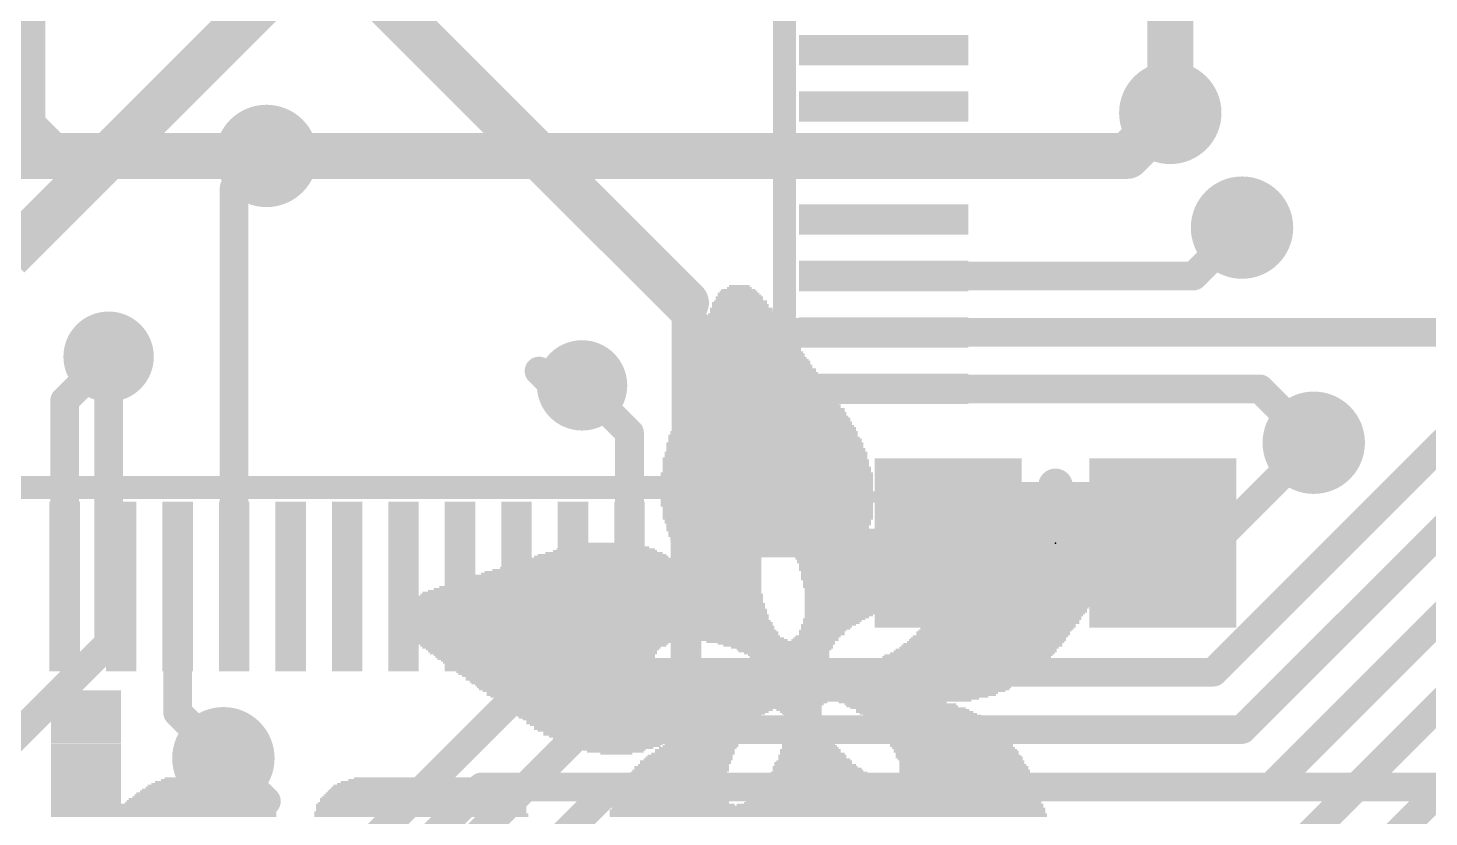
# Model space of a CAD drawing. Extents: x -0.1 to 49.3, y -0.1 to 40.8.
# Drawn here: x 25.82 to 38.22, y 7.23 to 14.21 of the extents above; entities that cross this region are included whole.
import ezdxf

# ---------------------------------------------------------------- set-up
doc = ezdxf.new("R2010")
doc.units = 0
for name, color, linetype in [('1', 12, 'CONTINUOUS'), ('16', 132, 'CONTINUOUS'), ('18', 110, 'CONTINUOUS'), ('21', 40, 'CONTINUOUS'), ('22', 6, 'CONTINUOUS'), ('23', 53, 'CONTINUOUS')]:
    doc.layers.add(name, color=color, linetype=linetype)

# ---------------------------------------------------------------- blocks, each defined once
blk = doc.blocks.new('RECT')
blk.add_solid([(-0.5, -0.5), (0.5, -0.5), (-0.5, 0.5), (0.5, 0.5)])
blk = doc.blocks.new('ROUNDV')
at = {"const_width": 0.5}
blk.add_lwpolyline([(0, -0.25, 1), (0, 0.25, 1), (0, -0.25)], format="xyb", dxfattribs=at)

msp = doc.modelspace()

# ---------------------------------------------------------------- linework, layer by layer
at = {"layer": '1'}
for points, const_width in [([(37.772, 15.24), (38.981, 14.031)], 0.6096), ([(35.933, 15.052), (35.933, 13.462)], 0.4064), ([(25.646, 12.192), (28.44, 14.986)], 0.4064), ([(31.646, 11.78), (28.44, 14.986)], 0.4064), ([(27.646, 12.795), (27.932, 13.081)], 0.254), ([(27.646, 9.268), (27.646, 12.795)], 0.254), ([(36.14, 12.018), (36.568, 12.446)], 0.254), ([(33.396, 12.018), (36.14, 12.018)], 0.254), ([(31.646, 11.684), (31.646, 11.78)], 0.254), ([(31.646, 9.268), (31.646, 11.684)], 0.254), ([(31.812, 11.518), (31.646, 11.684)], 0.254), ([(33.396, 11.518), (31.812, 11.518)], 0.254), ([(33.396, 11.518), (38.827, 11.518)], 0.254), ([(26.146, 10.914), (26.535, 11.303)], 0.254), ([(31.146, 10.629), (30.726, 11.049)], 0.254), ([(26.146, 9.268), (26.146, 10.914)], 0.254), ([(33.396, 11.018), (36.726, 11.018)], 0.254), ([(36.726, 11.018), (37.203, 10.541)], 0.254), ([(31.146, 9.268), (31.146, 10.629)], 0.254), ([(36.314, 9.652), (37.203, 10.541)], 0.254), ([(32.024, 9.652), (31.646, 9.274)], 0.254), ([(32.024, 9.652), (33.967, 9.652)], 0.254), ([(35.867, 9.652), (36.314, 9.652)], 0.254), ([(27.146, 9.268), (27.146, 8.152)], 0.254), ([(31.146, 9.268), (30.646, 9.268)], 0.254), ([(31.646, 9.274), (31.646, 9.268)], 0.254), ([(27.146, 8.152), (27.551, 7.747)], 0.254), ([(28.694, 6.35), (29.837, 7.493)], 0.254), ([(42.029, 7.493), (29.837, 7.493)], 0.254)]:
    msp.add_lwpolyline(points, dxfattribs=dict(at, const_width=const_width))
for points, const_width in [([(35.8314, 13.462, 1), (36.0346, 13.462)], 0.2032), ([(27.9769, 13.0361, 1), (27.8871, 13.1259)], 0.127), ([(27.7095, 12.795, 1), (27.5825, 12.795)], 0.127), ([(27.6011, 12.8399, 1), (27.6909, 12.7501)], 0.127), ([(36.6129, 12.4011, 1), (36.5231, 12.4909)], 0.127), ([(33.396, 12.0815, 1), (33.396, 11.9545)], 0.127), ([(36.0951, 12.0629, 1), (36.1849, 11.9731)], 0.127), ([(36.14, 11.9545, 1), (36.14, 12.0815)], 0.127), ([(31.5742, 11.7082, 1), (31.7178, 11.8518)], 0.2032), ([(31.7095, 11.78, 1), (31.5825, 11.78)], 0.127), ([(31.7095, 11.684, 1), (31.5825, 11.684)], 0.127), ([(31.6909, 11.7289, 1), (31.6011, 11.6391)], 0.127), ([(31.5825, 11.684, 1), (31.7095, 11.684)], 0.127), ([(31.812, 11.5815, 1), (31.812, 11.4545)], 0.127), ([(31.7671, 11.4731, 1), (31.8569, 11.5629)], 0.127), ([(33.396, 11.5815, 1), (33.396, 11.4545)], 0.127), ([(33.396, 11.4545, 1), (33.396, 11.5815)], 0.127), ([(26.5799, 11.2581, 1), (26.4901, 11.3479)], 0.127), ([(30.7709, 11.0939, 1), (30.6811, 11.0041)], 0.127), ([(26.2095, 10.914, 1), (26.0825, 10.914)], 0.127), ([(33.396, 11.0815, 1), (33.396, 10.9545)], 0.127), ([(36.7709, 11.0629, 1), (36.6811, 10.9731)], 0.127), ([(36.726, 10.9545, 1), (36.726, 11.0815)], 0.127), ([(26.1011, 10.9589, 1), (26.1909, 10.8691)], 0.127), ([(31.2095, 10.629, 1), (31.0825, 10.629)], 0.127), ([(31.1011, 10.5841, 1), (31.1909, 10.6739)], 0.127), ([(37.2479, 10.4961, 1), (37.1581, 10.5859)], 0.127), ([(37.1581, 10.4961, 1), (37.2479, 10.5859)], 0.127), ([(32.024, 9.7155, 1), (32.024, 9.5885)], 0.127), ([(32.0689, 9.6071, 1), (31.9791, 9.6969)], 0.127), ([(33.967, 9.5885, 1), (33.967, 9.7155)], 0.127), ([(35.867, 9.7155, 1), (35.867, 9.5885)], 0.127), ([(36.2691, 9.6969, 1), (36.3589, 9.6071)], 0.127), ([(36.314, 9.5885, 1), (36.314, 9.7155)], 0.127), ([(26.0825, 9.268, 1), (26.2095, 9.268)], 0.127), ([(27.2095, 9.268, 1), (27.0825, 9.268)], 0.127), ([(27.5825, 9.268, 1), (27.7095, 9.268)], 0.127), ([(30.646, 9.3315, 1), (30.646, 9.2045)], 0.127), ([(31.0825, 9.268, 1), (31.2095, 9.268)], 0.127), ([(31.146, 9.2045, 1), (31.146, 9.3315)], 0.127), ([(31.7095, 9.274, 1), (31.5825, 9.274)], 0.127), ([(31.6011, 9.3189, 1), (31.6909, 9.2291)], 0.127), ([(31.5825, 9.268, 1), (31.7095, 9.268)], 0.127), ([(31.5825, 9.268, 1), (31.7095, 9.268)], 0.127), ([(27.1909, 8.1969, 1), (27.1011, 8.1071)], 0.127), ([(27.0825, 8.152, 1), (27.2095, 8.152)], 0.127), ([(27.5061, 7.7021, 1), (27.5959, 7.7919)], 0.127), ([(29.837, 7.5565, 1), (29.837, 7.4295)], 0.127), ([(29.8819, 7.4481, 1), (29.7921, 7.5379)], 0.127)]:
    msp.add_lwpolyline(points, format="xyb", dxfattribs=dict(at, const_width=const_width))
at = {"layer": '16'}
for points, const_width in [([(25.773, 18.796), (25.773, 13.335)], 0.4064), ([(35.552, 13.081), (35.933, 13.462)], 0.4064), ([(25.773, 13.335), (26.027, 13.081)], 0.4064), ([(24.122, 13.081), (26.027, 13.081)], 0.4064), ([(26.027, 13.081), (27.932, 13.081)], 0.4064), ([(27.932, 13.081), (35.552, 13.081)], 0.4064), ([(37.076, 6.985), (42.791, 12.7)], 0.254), ([(36.822, 7.493), (41.902, 12.573)], 0.254), ([(36.568, 12.192), (36.568, 12.446)], 0.254), ([(36.314, 8.509), (39.87, 12.065)], 0.254), ([(36.568, 8.001), (40.378, 11.811)], 0.254), ([(26.535, 11.303), (26.535, 8.763)], 0.254), ([(30.472, 11.049), (30.345, 11.176)], 0.254), ([(30.726, 11.049), (30.472, 11.049)], 0.254), ([(40.386, 9.525), (37.338, 6.477)], 0.254), ([(26.535, 8.763), (25.646, 7.874)], 0.254), ([(30.353, 8.509), (27.432, 5.588)], 0.254), ([(30.353, 8.509), (36.314, 8.509)], 0.254), ([(30.734, 8.001), (27.813, 5.08)], 0.254), ([(30.734, 8.001), (36.568, 8.001)], 0.254), ([(27.551, 7.747), (27.932, 7.366)], 0.254), ([(30.988, 7.493), (28.067, 4.572)], 0.254), ([(36.822, 7.493), (30.988, 7.493)], 0.254)]:
    msp.add_lwpolyline(points, dxfattribs=dict(at, const_width=const_width))
for points, const_width in [([(36.0048, 13.3902, 1), (35.8612, 13.5338)], 0.2032), ([(25.8448, 13.4068, 1), (25.7012, 13.2632)], 0.2032), ([(25.6714, 13.335, 1), (25.8746, 13.335)], 0.2032), ([(26.027, 13.1826, 1), (26.027, 12.9794)], 0.2032), ([(26.027, 12.9794, 1), (26.027, 13.1826)], 0.2032), ([(27.932, 13.1826, 1), (27.932, 12.9794)], 0.2032), ([(27.932, 12.9794, 1), (27.932, 13.1826)], 0.2032), ([(35.552, 12.9794, 1), (35.552, 13.1826)], 0.2032), ([(25.9552, 13.0092, 1), (26.0988, 13.1528)], 0.2032), ([(35.4802, 13.1528, 1), (35.6238, 13.0092)], 0.2032), ([(36.6315, 12.446, 1), (36.5045, 12.446)], 0.127), ([(36.5045, 12.192, 1), (36.6315, 12.192)], 0.127), ([(26.5985, 11.303, 1), (26.4715, 11.303)], 0.127), ([(30.3899, 11.2209, 1), (30.3001, 11.1311)], 0.127), ([(30.472, 11.1125, 1), (30.472, 10.9855)], 0.127), ([(30.726, 10.9855, 1), (30.726, 11.1125)], 0.127), ([(30.4271, 11.0041, 1), (30.5169, 11.0939)], 0.127), ([(26.4715, 8.763, 1), (26.5985, 8.763)], 0.127), ([(26.5799, 8.7181, 1), (26.4901, 8.8079)], 0.127), ([(30.353, 8.5725, 1), (30.353, 8.4455)], 0.127), ([(30.3979, 8.4641, 1), (30.3081, 8.5539)], 0.127), ([(36.2691, 8.5539, 1), (36.3589, 8.4641)], 0.127), ([(36.314, 8.4455, 1), (36.314, 8.5725)], 0.127), ([(30.734, 8.0645, 1), (30.734, 7.9375)], 0.127), ([(30.7789, 7.9561, 1), (30.6891, 8.0459)], 0.127), ([(36.5231, 8.0459, 1), (36.6129, 7.9561)], 0.127), ([(36.568, 7.9375, 1), (36.568, 8.0645)], 0.127), ([(27.5959, 7.7919, 1), (27.5061, 7.7021)], 0.127), ([(30.988, 7.5565, 1), (30.988, 7.4295)], 0.127), ([(31.0329, 7.4481, 1), (30.9431, 7.5379)], 0.127), ([(36.7771, 7.5379, 1), (36.8669, 7.4481)], 0.127), ([(36.822, 7.4295, 1), (36.822, 7.5565)], 0.127), ([(27.8871, 7.3211, 1), (27.9769, 7.4109)], 0.127)]:
    msp.add_lwpolyline(points, format="xyb", dxfattribs=dict(at, const_width=const_width))
at = {"layer": '21'}
for points, const_width in [([(32.519, 23.891), (32.519, 10.145)], 0.2032), ([(34.917, 10.16), (34.917, 9.144)], 0.3048), ([(32.519, 10.145), (19.523, 10.145)], 0.2032)]:
    msp.add_lwpolyline(points, dxfattribs=dict(at, const_width=const_width))
for points, const_width in [([(34.9932, 10.16, 1), (34.8408, 10.16)], 0.1524), ([(32.4682, 10.145, 1), (32.5698, 10.145)], 0.1016), ([(32.519, 10.0942, 1), (32.519, 10.1958)], 0.1016), ([(34.8408, 9.144, 1), (34.9932, 9.144)], 0.1524)]:
    msp.add_lwpolyline(points, format="xyb", dxfattribs=dict(at, const_width=const_width))
at = {"layer": '23'}
msp.add_point((34.917, 9.652), dxfattribs=at)

# ---------------------------------------------------------------- block references
at = {"layer": '1'}
for p, xscale, yscale in [((33.396, 14.018), 1.5, 0.27), ((33.396, 13.518), 1.5, 0.27), ((33.396, 13.018), 1.5, 0.27), ((33.396, 12.518), 1.5, 0.27), ((33.396, 12.018), 1.5, 0.27), ((33.396, 11.518), 1.5, 0.27), ((33.396, 11.018), 1.5, 0.27), ((33.967, 9.652), 1.3, 1.5), ((35.867, 9.652), 1.3, 1.5), ((26.146, 9.268), 0.27, 1.5), ((26.646, 9.268), 0.27, 1.5), ((27.146, 9.268), 0.27, 1.5), ((27.646, 9.268), 0.27, 1.5), ((28.146, 9.268), 0.27, 1.5), ((28.646, 9.268), 0.27, 1.5), ((29.146, 9.268), 0.27, 1.5), ((29.646, 9.268), 0.27, 1.5), ((30.146, 9.268), 0.27, 1.5), ((30.646, 9.268), 0.27, 1.5), ((31.146, 9.268), 0.27, 1.5), ((31.646, 9.268), 0.27, 1.5)]:
    msp.add_blockref('RECT', p, dxfattribs=dict(at, xscale=xscale, yscale=yscale))
at = {"layer": '18'}
for p, xscale, yscale in [((35.933, 13.462), 0.9064, 0.9064), ((35.933, 13.462), 0.9064, 0.9064), ((27.932, 13.081), 0.9064, 0.9064), ((27.932, 13.081), 0.9064, 0.9064), ((36.568, 12.446), 0.9064, 0.9064), ((36.568, 12.446), 0.9064, 0.9064), ((26.535, 11.303), 0.8001, 0.8001), ((26.535, 11.303), 0.8001, 0.8001), ((30.726, 11.049), 0.8001, 0.8001), ((30.726, 11.049), 0.8001, 0.8001), ((37.203, 10.541), 0.9064, 0.9064), ((37.203, 10.541), 0.9064, 0.9064), ((27.551, 7.747), 0.9064, 0.9064), ((27.551, 7.747), 0.9064, 0.9064)]:
    msp.add_blockref('ROUNDV', p, dxfattribs=dict(at, xscale=xscale, yscale=yscale))
at = {"layer": '22', "rotation": 180}
for p, xscale, yscale in [((32.1188, 11.9121), 0.218, 0.0168), ((32.1188, 11.9289), 0.1844, 0.0167), ((32.1188, 11.778), 0.4862, 0.0168), ((32.1272, 11.7948), 0.4694, 0.0167), ((32.1189, 11.8283), 0.4191, 0.0168), ((32.1189, 11.8115), 0.4191, 0.0168), ((32.1104, 11.8618), 0.3688, 0.0168), ((32.1188, 11.8451), 0.3856, 0.0167), ((32.1105, 11.8786), 0.3353, 0.0167), ((32.1104, 11.8953), 0.3018, 0.0168), ((32.1356, 11.6774), 0.5867, 0.0168), ((32.144, 11.6607), 0.6035, 0.0167), ((32.1356, 11.7277), 0.5532, 0.0168), ((32.1356, 11.7109), 0.5532, 0.0168), ((32.144, 11.6942), 0.5699, 0.0167), ((32.1272, 11.7612), 0.5029, 0.0168), ((32.1272, 11.7445), 0.5029, 0.0167), ((32.1691, 11.5265), 0.7544, 0.0168), ((32.1775, 11.5433), 0.7376, 0.0168), ((32.1608, 11.5768), 0.7041, 0.0168), ((32.1608, 11.5601), 0.7041, 0.0167), ((32.1523, 11.6271), 0.6538, 0.0168), ((32.1523, 11.6104), 0.6538, 0.0167), ((32.1607, 11.5936), 0.6706, 0.0168), ((32.144, 11.6439), 0.6371, 0.0168), ((32.1859, 11.426), 0.8549, 0.0167), ((32.1943, 11.4092), 0.8717, 0.0168), ((32.1859, 11.4762), 0.8215, 0.0168), ((32.1859, 11.4595), 0.8215, 0.0167), ((32.1942, 11.4427), 0.8382, 0.0168), ((32.1775, 11.5098), 0.7712, 0.0167), ((32.1775, 11.493), 0.7712, 0.0168), ((32.2194, 11.2918), 0.989, 0.0168), ((32.2111, 11.3254), 0.9723, 0.0167), ((32.2111, 11.3086), 0.9723, 0.0168), ((32.2026, 11.3589), 0.922, 0.0168), ((32.211, 11.3421), 0.9388, 0.0168), ((32.2026, 11.3924), 0.8885, 0.0168), ((32.211, 11.3757), 0.9052, 0.0167), ((32.2446, 11.1577), 1.1399, 0.0168), ((32.2445, 11.1913), 1.1064, 0.0167), ((32.2445, 11.1745), 1.1064, 0.0168), ((32.2194, 11.2751), 1.0226, 0.0167), ((32.2278, 11.2583), 1.0394, 0.0168), ((32.2278, 11.2416), 1.0394, 0.0167), ((32.2362, 11.2248), 1.0561, 0.0168), ((32.2362, 11.208), 1.0561, 0.0168), ((32.2696, 11.0404), 1.2573, 0.0167), ((32.2529, 11.1074), 1.1902, 0.0168), ((32.2613, 11.0907), 1.207, 0.0167), ((32.2613, 11.0739), 1.207, 0.0168), ((32.2697, 11.0571), 1.2238, 0.0168), ((32.2529, 11.1242), 1.1567, 0.0168), ((32.2446, 11.141), 1.1399, 0.0167), ((32.2865, 10.9398), 1.3579, 0.0168), ((32.2865, 10.923), 1.3579, 0.0168), ((32.3032, 10.9063), 1.3914, 0.0167), ((32.2697, 11.0069), 1.2908, 0.0167), ((32.2781, 10.9901), 1.3076, 0.0168), ((32.2865, 10.9733), 1.3243, 0.0168), ((32.2865, 10.9566), 1.3243, 0.0167), ((32.2696, 11.0236), 1.2573, 0.0168), ((32.3116, 10.7889), 1.5088, 0.0168), ((32.2949, 10.8559), 1.4417, 0.0167), ((32.3116, 10.8392), 1.4752, 0.0168), ((32.3116, 10.8224), 1.4752, 0.0167), ((32.32, 10.8057), 1.492, 0.0168), ((32.2948, 10.8895), 1.4082, 0.0168), ((32.3032, 10.8727), 1.425, 0.0168), ((32.3368, 10.6715), 1.6261, 0.0167), ((32.3284, 10.6883), 1.6093, 0.0168), ((32.3199, 10.7554), 1.5591, 0.0168), ((32.3199, 10.7386), 1.5591, 0.0168), ((32.3284, 10.7218), 1.5759, 0.0167), ((32.3284, 10.7051), 1.5759, 0.0168), ((32.3199, 10.7721), 1.5255, 0.0167), ((32.3451, 10.5374), 1.7434, 0.0167), ((32.3284, 10.6045), 1.6764, 0.0168), ((32.3368, 10.5877), 1.6931, 0.0167), ((32.3452, 10.571), 1.7099, 0.0168), ((32.3452, 10.5542), 1.7099, 0.0168), ((32.3368, 10.638), 1.6597, 0.0168), ((32.3368, 10.6212), 1.6597, 0.0167), ((32.3368, 10.6548), 1.6261, 0.0168), ((32.3535, 10.4536), 1.7938, 0.0168), ((32.3535, 10.4368), 1.7938, 0.0167), ((32.3535, 10.4201), 1.7938, 0.0168), ((32.3451, 10.5207), 1.7434, 0.0168), ((32.3451, 10.5039), 1.7434, 0.0168), ((32.3535, 10.4871), 1.7602, 0.0167), ((32.3535, 10.4704), 1.7602, 0.0168), ((32.3452, 10.4033), 1.8105, 0.0167), ((32.3535, 10.3866), 1.8272, 0.0168), ((32.3535, 10.3698), 1.8272, 0.0168), ((32.3535, 10.353), 1.8272, 0.0167), ((32.3535, 10.3363), 1.8272, 0.0168), ((32.3619, 10.3195), 1.844, 0.0168), ((32.3619, 10.3027), 1.844, 0.0167), ((32.3619, 10.286), 1.844, 0.0168), ((32.3619, 10.2692), 1.8776, 0.0168), ((32.3619, 10.2524), 1.8776, 0.0167), ((32.3619, 10.2357), 1.8776, 0.0168), ((32.3619, 10.2189), 1.8776, 0.0168), ((32.3619, 10.2021), 1.8776, 0.0167), ((32.3619, 10.1854), 1.8776, 0.0168), ((32.3619, 10.1687), 1.8776, 0.0167), ((34.843, 10.1687), 1.6093, 0.0167), ((34.9017, 10.1854), 1.3243, 0.0168), ((32.3702, 10.1016), 1.8943, 0.0168), ((32.3702, 10.0848), 1.8943, 0.0168), ((32.3702, 10.0681), 1.8943, 0.0167), ((32.3702, 10.0513), 1.8943, 0.0168), ((32.3619, 10.1519), 1.8776, 0.0168), ((32.3619, 10.1351), 1.8776, 0.0168), ((32.3619, 10.1184), 1.8776, 0.0167), ((34.7088, 10.0513), 2.1123, 0.0168), ((34.7256, 10.0681), 2.0452, 0.0167), ((34.7424, 10.0848), 1.9781, 0.0168), ((34.7591, 10.1016), 1.9446, 0.0168), ((34.7759, 10.1184), 1.8776, 0.0167), ((34.8011, 10.1351), 1.7937, 0.0168), ((34.8178, 10.1519), 1.7267, 0.0168), ((32.3702, 10.0345), 1.8943, 0.0168), ((32.3702, 10.0178), 1.8943, 0.0167), ((32.3619, 10.001), 1.8776, 0.0168), ((32.3619, 9.9843), 1.8776, 0.0167), ((32.3703, 9.9675), 1.8608, 0.0168), ((32.3703, 9.9507), 1.8608, 0.0168), ((32.3703, 9.934), 1.8608, 0.0167), ((32.3703, 9.9172), 1.8608, 0.0168), ((34.6166, 9.9172), 2.3302, 0.0168), ((34.6334, 9.934), 2.2966, 0.0167), ((34.6418, 9.9507), 2.2799, 0.0168), ((34.6585, 9.9675), 2.2463, 0.0168), ((34.6669, 9.9843), 2.2296, 0.0167), ((34.6753, 10.001), 2.2128, 0.0168), ((34.6921, 10.0178), 2.1793, 0.0167), ((34.7005, 10.0345), 2.1291, 0.0168), ((32.3703, 9.9004), 1.8608, 0.0168), ((32.3703, 9.8837), 1.8608, 0.0167), ((32.3703, 9.8669), 1.8608, 0.0168), ((32.3702, 9.8501), 1.8273, 0.0168), ((32.3702, 9.8334), 1.8273, 0.0167), ((32.3702, 9.7998), 1.7937, 0.0168), ((32.3787, 9.8166), 1.8105, 0.0168), ((34.5328, 9.7998), 2.3972, 0.0168), ((34.5496, 9.8166), 2.3972, 0.0168), ((34.5663, 9.8334), 2.3973, 0.0167), ((34.5748, 9.8501), 2.3805, 0.0168), ((34.5832, 9.8669), 2.3637, 0.0168), ((34.5999, 9.8837), 2.3637, 0.0167), ((34.6082, 9.9004), 2.3469, 0.0168), ((32.3702, 9.7831), 1.7937, 0.0167), ((32.3702, 9.7663), 1.7937, 0.0168), ((32.3703, 9.7496), 1.7602, 0.0167), ((32.3703, 9.7328), 1.7602, 0.0168), ((32.3703, 9.716), 1.7602, 0.0168), ((31.9512, 9.6993), 0.8885, 0.0167), ((31.9428, 9.6825), 0.8717, 0.0168), ((31.9428, 9.6657), 0.8382, 0.0168), ((32.8648, 9.6993), 0.7712, 0.0167), ((32.8648, 9.6825), 0.7376, 0.0168), ((32.8732, 9.6657), 0.7208, 0.0168), ((34.4574, 9.6825), 2.414, 0.0168), ((34.449, 9.6657), 2.3972, 0.0168), ((34.4657, 9.6993), 2.3973, 0.0167), ((34.4742, 9.716), 2.4141, 0.0168), ((34.5077, 9.7496), 2.414, 0.0167), ((34.4993, 9.7328), 2.3972, 0.0168), ((34.516, 9.7663), 2.3973, 0.0168), ((34.5328, 9.7831), 2.3972, 0.0167), ((30.9034, 9.5484), 1.14, 0.0168), ((30.9202, 9.5652), 1.0394, 0.0167), ((30.9286, 9.5819), 0.922, 0.0168), ((30.937, 9.5987), 0.8717, 0.0167), ((30.9453, 9.6154), 0.7544, 0.0168), ((30.9537, 9.6322), 0.57, 0.0168), ((30.9537, 9.649), 0.4694, 0.0167), ((31.9428, 9.649), 0.8382, 0.0167), ((31.9344, 9.6322), 0.8214, 0.0168), ((31.9344, 9.6154), 0.788, 0.0168), ((31.9428, 9.5987), 0.7712, 0.0167), ((31.9428, 9.5819), 0.7712, 0.0168), ((31.9512, 9.5652), 0.7544, 0.0167), ((31.9512, 9.5484), 0.7209, 0.0168), ((32.8816, 9.649), 0.6705, 0.0167), ((34.0886, 9.6322), 3.0846, 0.0168), ((34.0886, 9.6154), 3.051, 0.0168), ((34.0802, 9.5819), 3.0008, 0.0168), ((34.0886, 9.5987), 3.0175, 0.0167), ((34.0802, 9.5652), 2.9672, 0.0167), ((34.0802, 9.5484), 2.9672, 0.0168), ((34.4323, 9.649), 2.3973, 0.0167), ((30.8196, 9.431), 1.6428, 0.0168), ((30.828, 9.4478), 1.5926, 0.0168), ((30.8448, 9.4646), 1.5255, 0.0167), ((30.8615, 9.4813), 1.425, 0.0168), ((30.8699, 9.4981), 1.3746, 0.0168), ((30.8867, 9.5149), 1.2741, 0.0167), ((30.8951, 9.5316), 1.1903, 0.0168), ((31.9512, 9.5316), 0.7209, 0.0168), ((31.9596, 9.5149), 0.7041, 0.0167), ((31.968, 9.4981), 0.6873, 0.0168), ((31.968, 9.4813), 0.6873, 0.0168), ((31.9763, 9.4646), 0.6706, 0.0167), ((31.9847, 9.4478), 0.6538, 0.0168), ((31.9931, 9.431), 0.637, 0.0168), ((34.0802, 9.5316), 2.9337, 0.0168), ((34.0718, 9.5149), 2.917, 0.0167), ((34.0718, 9.4981), 2.8834, 0.0168), ((34.0718, 9.4813), 2.8834, 0.0168), ((34.0719, 9.4646), 2.8499, 0.0167), ((34.0635, 9.4478), 2.8331, 0.0168), ((34.0635, 9.431), 2.8331, 0.0168), ((30.9454, 9.2969), 2.7325, 0.0168), ((30.9621, 9.3137), 2.699, 0.0168), ((30.9956, 9.3305), 2.632, 0.0167), ((31.0292, 9.3472), 2.5649, 0.0168), ((31.0459, 9.364), 2.5314, 0.0167), ((31.0711, 9.3807), 2.4811, 0.0168), ((30.7777, 9.3975), 1.8273, 0.0168), ((31.1214, 9.4143), 2.3805, 0.0167), ((32.0099, 9.3975), 0.6035, 0.0168), ((34.0551, 9.4143), 2.8163, 0.0167), ((34.0466, 9.3807), 2.7661, 0.0168), ((34.0466, 9.364), 2.7661, 0.0167), ((34.0383, 9.3472), 2.7493, 0.0168), ((34.0383, 9.3305), 2.7493, 0.0167), ((34.0551, 9.3975), 2.7829, 0.0168), ((34.0299, 9.3137), 2.699, 0.0168), ((34.0299, 9.2969), 2.699, 0.0168), ((30.7945, 9.1796), 3.0679, 0.0167), ((30.8113, 9.1963), 3.0343, 0.0168), ((30.8112, 9.2131), 3.0008, 0.0168), ((30.8364, 9.2299), 2.9505, 0.0167), ((30.8615, 9.2466), 2.9002, 0.0168), ((30.8867, 9.2634), 2.8499, 0.0168), ((30.9118, 9.2802), 2.7996, 0.0167), ((34.0215, 9.2802), 2.6822, 0.0167), ((34.0132, 9.2634), 2.6655, 0.0168), ((34.0216, 9.2466), 2.6487, 0.0168), ((34.0132, 9.2299), 2.6319, 0.0167), ((33.9964, 9.1963), 2.5984, 0.0168), ((33.9964, 9.1796), 2.5984, 0.0167), ((34.0048, 9.2131), 2.6151, 0.0168), ((30.761, 9.0622), 3.2019, 0.0168), ((30.761, 9.0455), 3.2019, 0.0167), ((30.7526, 9.079), 3.1851, 0.0168), ((30.7609, 9.0958), 3.1684, 0.0167), ((30.761, 9.1293), 3.1349, 0.0168), ((30.7693, 9.1125), 3.1516, 0.0168), ((30.7694, 9.1461), 3.1181, 0.0167), ((30.7777, 9.1628), 3.1014, 0.0168), ((33.988, 9.1628), 2.5816, 0.0168), ((33.9796, 9.1461), 2.5649, 0.0167), ((33.9713, 9.1293), 2.5481, 0.0168), ((33.9629, 9.1125), 2.5313, 0.0168), ((33.9629, 9.0958), 2.5313, 0.0167), ((33.0995, 9.079), 0.8046, 0.0168), ((33.0576, 9.0622), 0.7208, 0.0168), ((33.0493, 9.0455), 0.7041, 0.0167), ((34.449, 9.079), 1.5256, 0.0168), ((34.4657, 9.0622), 1.4585, 0.0168), ((34.4657, 9.0455), 1.4585, 0.0167), ((30.7609, 8.9952), 3.2354, 0.0167), ((30.7609, 8.9784), 3.2354, 0.0168), ((30.7693, 8.9616), 3.2522, 0.0168), ((30.7777, 8.9449), 3.269, 0.0167), ((30.7777, 8.9281), 3.269, 0.0168), ((30.761, 9.0287), 3.2019, 0.0168), ((30.7693, 9.0119), 3.2186, 0.0168), ((32.9067, 8.9281), 0.4862, 0.0168), ((32.9402, 8.9616), 0.5197, 0.0168), ((32.957, 8.9784), 0.5532, 0.0168), ((32.9319, 8.9449), 0.5029, 0.0167), ((33.0241, 9.0287), 0.6538, 0.0168), ((32.9822, 8.9952), 0.5699, 0.0167), ((32.999, 9.0119), 0.6035, 0.0168), ((34.4154, 8.9281), 1.3579, 0.0168), ((34.4322, 8.9449), 1.3914, 0.0167), ((34.4657, 9.0287), 1.4249, 0.0168), ((34.4574, 9.0119), 1.4082, 0.0168), ((34.449, 8.9952), 1.3914, 0.0167), ((34.449, 8.9784), 1.3914, 0.0168), ((34.4406, 8.9616), 1.3746, 0.0168), ((30.7945, 8.9114), 3.2689, 0.0167), ((30.7945, 8.8946), 3.2689, 0.0168), ((30.8029, 8.8778), 3.2857, 0.0168), ((30.8196, 8.8611), 3.2858, 0.0167), ((30.828, 8.8443), 3.269, 0.0168), ((30.8364, 8.8275), 3.2857, 0.0168), ((30.8616, 8.8108), 3.3025, 0.0167), ((32.7978, 8.8108), 0.4023, 0.0167), ((32.8145, 8.8275), 0.4024, 0.0168), ((32.8565, 8.8778), 0.4191, 0.0168), ((32.8481, 8.8611), 0.4023, 0.0167), ((32.8481, 8.8443), 0.4023, 0.0168), ((32.8899, 8.9114), 0.4527, 0.0167), ((32.8816, 8.8946), 0.4359, 0.0168), ((34.3233, 8.8108), 1.3747, 0.0167), ((34.3401, 8.8275), 1.3747, 0.0168), ((34.3651, 8.8611), 1.3579, 0.0167), ((34.3651, 8.8443), 1.3579, 0.0168), ((34.382, 8.8778), 1.3579, 0.0168), ((34.3987, 8.8946), 1.3579, 0.0168), ((34.4071, 8.9114), 1.3746, 0.0167), ((30.8867, 8.794), 3.3193, 0.0168), ((30.4089, 8.7772), 2.3302, 0.0168), ((30.3838, 8.7605), 2.2129, 0.0167), ((30.3838, 8.7437), 2.1793, 0.0168), ((30.367, 8.727), 2.1123, 0.0167), ((30.3754, 8.7102), 2.0619, 0.0168), ((30.3754, 8.6934), 2.0285, 0.0168), ((30.3838, 8.6767), 2.0117, 0.0167), ((32.3954, 8.7772), 1.14, 0.0168), ((32.4457, 8.7605), 1.0394, 0.0167), ((32.4625, 8.7437), 0.9723, 0.0168), ((32.496, 8.727), 0.9052, 0.0167), ((32.5128, 8.7102), 0.8382, 0.0168), ((32.5128, 8.6934), 0.8047, 0.0168), ((32.5379, 8.6767), 0.7544, 0.0167), ((32.7893, 8.794), 0.4191, 0.0168), ((34.1808, 8.6767), 1.4585, 0.0167), ((34.206, 8.6934), 1.4417, 0.0168), ((34.2143, 8.7102), 1.425, 0.0168), ((34.2395, 8.727), 1.4081, 0.0167), ((34.2646, 8.7437), 1.425, 0.0168), ((34.273, 8.7605), 1.4082, 0.0167), ((34.2981, 8.7772), 1.3914, 0.0168), ((34.3149, 8.794), 1.3914, 0.0168), ((30.3921, 8.6599), 1.9614, 0.0168), ((30.4005, 8.6431), 1.9446, 0.0168), ((30.4173, 8.6264), 1.9447, 0.0167), ((30.4341, 8.6096), 1.9111, 0.0168), ((30.4424, 8.5928), 1.8944, 0.0168), ((30.4676, 8.5761), 1.9111, 0.0167), ((30.4927, 8.5593), 1.8944, 0.0168), ((32.5547, 8.6599), 0.7209, 0.0168), ((32.5631, 8.6431), 0.7041, 0.0168), ((32.5714, 8.6264), 0.6873, 0.0167), ((32.5966, 8.6096), 0.6706, 0.0168), ((32.605, 8.5928), 0.6873, 0.0168), ((32.6217, 8.5761), 0.6873, 0.0167), ((33.5354, 8.5593), 2.5146, 0.0168), ((33.9963, 8.5761), 1.6261, 0.0167), ((34.0383, 8.5928), 1.5758, 0.0168), ((34.0635, 8.6096), 1.5591, 0.0168), ((34.0969, 8.6264), 1.5255, 0.0167), ((34.1305, 8.6431), 1.492, 0.0168), ((34.1472, 8.6599), 1.4919, 0.0168), ((30.5011, 8.5425), 1.8776, 0.0168), ((30.5346, 8.5258), 1.8776, 0.0167), ((30.5598, 8.509), 1.8943, 0.0168), ((30.5766, 8.4923), 1.8943, 0.0167), ((30.6185, 8.4755), 1.9111, 0.0168), ((30.6604, 8.4587), 1.9279, 0.0168), ((30.6771, 8.442), 1.9614, 0.0167), ((30.7274, 8.4252), 1.995, 0.0168), ((33.3929, 8.4252), 2.4308, 0.0168), ((33.4348, 8.442), 2.414, 0.0167), ((33.4516, 8.4587), 2.4141, 0.0168), ((33.4767, 8.4755), 2.4308, 0.0168), ((33.527, 8.5425), 2.4978, 0.0168), ((33.5019, 8.509), 2.4475, 0.0168), ((33.4935, 8.4923), 2.4307, 0.0167), ((33.5186, 8.5258), 2.4476, 0.0167), ((26.3353, 8.3414), 0.6203, 0.0167), ((26.3353, 8.3246), 0.6203, 0.0168), ((26.3353, 8.3079), 0.6203, 0.0167), ((30.7609, 8.4084), 2.0284, 0.0168), ((30.8699, 8.3917), 2.1793, 0.0167), ((32.1607, 8.3749), 4.7274, 0.0168), ((32.1608, 8.3581), 4.6939, 0.0168), ((32.1607, 8.3414), 4.6268, 0.0167), ((32.144, 8.3246), 4.5263, 0.0168), ((32.1356, 8.3079), 4.5095, 0.0167), ((33.2839, 8.3917), 2.5482, 0.0167), ((33.3761, 8.4084), 2.4308, 0.0168), ((26.3353, 8.2911), 0.6203, 0.0168), ((26.3353, 8.2743), 0.6203, 0.0168), ((26.3353, 8.2576), 0.6203, 0.0167), ((26.3353, 8.2408), 0.6203, 0.0168), ((26.3353, 8.224), 0.6203, 0.0168), ((26.3353, 8.2073), 0.6203, 0.0167), ((26.3353, 8.1905), 0.6203, 0.0168), ((32.1188, 8.2911), 4.409, 0.0168), ((32.0937, 8.2743), 4.2916, 0.0168), ((32.0602, 8.2576), 4.2245, 0.0167), ((31.4398, 8.2408), 2.9169, 0.0168), ((31.4398, 8.224), 2.8499, 0.0168), ((31.4398, 8.2073), 2.8163, 0.0167), ((31.4483, 8.1905), 2.7995, 0.0168), ((33.4767, 8.2408), 0.9556, 0.0168), ((33.5438, 8.224), 0.9891, 0.0168), ((33.5605, 8.2073), 0.989, 0.0167), ((33.6108, 8.1905), 1.0226, 0.0168), ((26.3353, 8.1737), 0.6203, 0.0168), ((26.3353, 8.157), 0.6203, 0.0167), ((26.3353, 8.1402), 0.6203, 0.0168), ((26.3353, 8.1234), 0.6203, 0.0168), ((26.3353, 8.1067), 0.6203, 0.0167), ((26.3353, 8.0899), 0.6203, 0.0168), ((26.3353, 8.0732), 0.6203, 0.0167), ((26.3353, 8.0564), 0.6203, 0.0168), ((31.2471, 8.1737), 2.3302, 0.0168), ((31.2386, 8.157), 2.2799, 0.0167), ((31.2387, 8.1402), 2.2128, 0.0168), ((31.2303, 8.1234), 2.1626, 0.0168), ((31.2387, 8.1067), 2.1458, 0.0167), ((31.2387, 8.0899), 2.0788, 0.0168), ((31.2471, 8.0732), 2.0284, 0.0167), ((31.2471, 8.0564), 2.0284, 0.0168), ((32.6469, 8.1737), 0.4023, 0.0168), ((32.6636, 8.157), 0.3688, 0.0167), ((32.672, 8.1402), 0.352, 0.0168), ((32.6804, 8.1234), 0.3352, 0.0168), ((32.6804, 8.1067), 0.3352, 0.0167), ((32.6804, 8.0899), 0.3352, 0.0168), ((32.6887, 8.0732), 0.3185, 0.0167), ((32.6972, 8.0564), 0.3353, 0.0168), ((33.6527, 8.1737), 1.0058, 0.0168), ((33.6695, 8.157), 1.0394, 0.0167), ((33.703, 8.1402), 1.0394, 0.0168), ((33.7365, 8.1234), 1.0394, 0.0168), ((33.7449, 8.1067), 1.0562, 0.0167), ((33.7784, 8.0899), 1.0561, 0.0168), ((33.8036, 8.0732), 1.0729, 0.0167), ((33.812, 8.0564), 1.0561, 0.0168), ((26.3353, 8.0396), 0.6203, 0.0168), ((26.3353, 8.0229), 0.6203, 0.0167), ((26.3353, 8.0061), 0.6203, 0.0168), ((26.3353, 7.9893), 0.6203, 0.0168), ((26.3353, 7.9726), 0.6203, 0.0167), ((26.3353, 7.9558), 0.6203, 0.0168), ((26.3353, 7.939), 0.6203, 0.0168), ((31.2471, 8.0396), 1.9614, 0.0168), ((31.2554, 8.0229), 1.9111, 0.0167), ((31.2554, 8.0061), 1.9111, 0.0168), ((31.2638, 7.9893), 1.8608, 0.0168), ((31.2806, 7.9726), 1.7938, 0.0167), ((31.2806, 7.9558), 1.7938, 0.0168), ((31.2974, 7.939), 1.7267, 0.0168), ((32.714, 7.9558), 0.4023, 0.0168), ((32.714, 7.939), 0.4023, 0.0168), ((32.7139, 7.9893), 0.3688, 0.0168), ((32.7139, 7.9726), 0.3688, 0.0167), ((32.6972, 8.0396), 0.3353, 0.0168), ((32.6972, 8.0229), 0.3353, 0.0167), ((32.7056, 8.0061), 0.3521, 0.0168), ((33.8372, 8.0396), 1.0729, 0.0168), ((33.8539, 8.0229), 1.0729, 0.0167), ((33.8707, 8.0061), 1.0729, 0.0168), ((33.8875, 7.9893), 1.0729, 0.0168), ((33.9042, 7.9726), 1.0729, 0.0167), ((33.9126, 7.9558), 1.0897, 0.0168), ((33.9377, 7.939), 1.0728, 0.0168), ((26.3353, 7.9223), 0.6203, 0.0167), ((26.3353, 7.9055), 0.6203, 0.0168), ((26.3353, 7.8888), 0.6203, 0.0167), ((26.3353, 7.872), 0.6203, 0.0168), ((26.3353, 7.8552), 0.6203, 0.0168), ((26.3353, 7.8385), 0.6203, 0.0167), ((26.3353, 7.8217), 0.6203, 0.0168), ((26.3353, 7.8049), 0.6203, 0.0168), ((31.3058, 7.9223), 1.6764, 0.0167), ((31.3057, 7.9055), 1.6429, 0.0168), ((31.3309, 7.8888), 1.5926, 0.0167), ((31.0124, 7.872), 0.855, 0.0168), ((31.0208, 7.8552), 0.8047, 0.0168), ((31.0124, 7.8385), 0.6873, 0.0167), ((31.0124, 7.8217), 0.5532, 0.0168), ((31.0208, 7.8049), 0.5029, 0.0168), ((31.7248, 7.8217), 0.7041, 0.0168), ((31.7248, 7.8049), 0.7041, 0.0168), ((31.75, 7.8385), 0.6874, 0.0167), ((31.7752, 7.8552), 0.6705, 0.0168), ((31.7835, 7.872), 0.6538, 0.0168), ((32.7475, 7.8217), 0.5365, 0.0168), ((32.7475, 7.8049), 0.5365, 0.0168), ((32.7307, 7.872), 0.4694, 0.0168), ((32.7391, 7.8552), 0.4862, 0.0168), ((32.7475, 7.8385), 0.5029, 0.0167), ((32.7223, 7.9223), 0.4191, 0.0167), ((32.7307, 7.9055), 0.4358, 0.0168), ((32.7307, 7.8888), 0.4358, 0.0167), ((33.9545, 7.9223), 1.0729, 0.0167), ((33.9629, 7.9055), 1.0897, 0.0168), ((33.9796, 7.8888), 1.0896, 0.0167), ((33.9963, 7.872), 1.0897, 0.0168), ((33.9963, 7.8552), 1.0897, 0.0168), ((34.0132, 7.8385), 1.0897, 0.0167), ((34.0299, 7.8217), 1.0896, 0.0168), ((34.0383, 7.8049), 1.1064, 0.0168), ((26.3353, 7.7882), 0.6203, 0.0167), ((26.3353, 7.7714), 0.6203, 0.0168), ((26.3353, 7.7546), 0.6203, 0.0168), ((26.3353, 7.7379), 0.6203, 0.0167), ((26.3353, 7.7211), 0.6203, 0.0168), ((26.3353, 7.7043), 0.6203, 0.0168), ((26.3353, 7.6876), 0.6203, 0.0167), ((31.0292, 7.7882), 0.2849, 0.0167), ((31.6242, 7.6876), 0.8047, 0.0167), ((31.641, 7.7211), 0.8047, 0.0168), ((31.641, 7.7043), 0.8047, 0.0168), ((31.6662, 7.7379), 0.7879, 0.0167), ((31.6745, 7.7546), 0.7711, 0.0168), ((31.683, 7.7714), 0.7543, 0.0168), ((31.7081, 7.7882), 0.7376, 0.0167), ((32.7893, 7.6876), 0.7209, 0.0167), ((32.7726, 7.7043), 0.6874, 0.0168), ((32.781, 7.7211), 0.6706, 0.0168), ((32.781, 7.7379), 0.637, 0.0167), ((32.7643, 7.7714), 0.6035, 0.0168), ((32.7643, 7.7546), 0.6035, 0.0168), ((32.7642, 7.7882), 0.57, 0.0167), ((34.0466, 7.7882), 1.0897, 0.0167), ((34.0634, 7.7546), 1.1232, 0.0168), ((34.0551, 7.7714), 1.1065, 0.0168), ((34.0718, 7.7379), 1.1064, 0.0167), ((34.0886, 7.7211), 1.1064, 0.0168), ((34.0886, 7.7043), 1.1064, 0.0168), ((34.097, 7.6876), 1.1232, 0.0167), ((26.3353, 7.6708), 0.6203, 0.0168), ((26.3353, 7.6541), 0.6203, 0.0167), ((26.3353, 7.6373), 0.6203, 0.0168), ((26.3353, 7.6205), 0.6203, 0.0168), ((26.3353, 7.6038), 0.6203, 0.0167), ((26.3353, 7.587), 0.6203, 0.0168), ((26.3353, 7.5702), 0.6203, 0.0168), ((27.3495, 7.5702), 0.6371, 0.0168), ((29.3108, 7.5702), 1.207, 0.0168), ((31.5656, 7.5702), 0.8885, 0.0168), ((31.5739, 7.6038), 0.8717, 0.0167), ((31.5739, 7.587), 0.8717, 0.0168), ((31.5824, 7.6205), 0.8549, 0.0168), ((31.5991, 7.6373), 0.855, 0.0168), ((31.6075, 7.6708), 0.8382, 0.0168), ((31.6075, 7.6541), 0.8382, 0.0167), ((32.8565, 7.5702), 0.9891, 0.0168), ((32.8396, 7.587), 0.9221, 0.0168), ((32.8229, 7.6038), 0.8885, 0.0167), ((32.8229, 7.6205), 0.855, 0.0168), ((32.7894, 7.6708), 0.7544, 0.0168), ((32.8145, 7.6373), 0.8046, 0.0168), ((32.8062, 7.6541), 0.7879, 0.0167), ((34.1137, 7.5702), 1.2238, 0.0168), ((34.1138, 7.6373), 1.1567, 0.0168), ((34.1138, 7.6205), 1.1567, 0.0168), ((34.1138, 7.6038), 1.1567, 0.0167), ((34.1221, 7.587), 1.1734, 0.0168), ((34.1054, 7.6708), 1.1399, 0.0168), ((34.1054, 7.6541), 1.1399, 0.0167), ((26.3353, 7.5535), 0.6203, 0.0167), ((26.3353, 7.5367), 0.6203, 0.0168), ((26.3353, 7.5199), 0.6203, 0.0168), ((26.3353, 7.5032), 0.6203, 0.0167), ((26.3353, 7.4864), 0.6203, 0.0168), ((26.3353, 7.4697), 0.6203, 0.0167), ((26.3353, 7.4529), 0.6203, 0.0168), ((26.3353, 7.4361), 0.6203, 0.0168), ((27.3495, 7.4361), 1.1399, 0.0168), ((27.3495, 7.4529), 1.0729, 0.0168), ((27.3495, 7.4697), 1.0393, 0.0167), ((27.3579, 7.4864), 0.9891, 0.0168), ((27.3495, 7.5032), 0.9387, 0.0167), ((27.3579, 7.5199), 0.8885, 0.0168), ((27.3578, 7.5367), 0.8214, 0.0168), ((27.3495, 7.5535), 0.7041, 0.0167), ((29.3025, 7.4361), 1.6931, 0.0168), ((29.3025, 7.4529), 1.6597, 0.0168), ((29.3025, 7.4697), 1.6261, 0.0167), ((29.3025, 7.4864), 1.5925, 0.0168), ((29.3025, 7.5032), 1.5591, 0.0167), ((29.3109, 7.5199), 1.5087, 0.0168), ((29.3109, 7.5367), 1.4417, 0.0168), ((29.3108, 7.5535), 1.3076, 0.0167), ((31.5153, 7.4361), 0.9556, 0.0168), ((31.5237, 7.4529), 0.9388, 0.0168), ((31.5321, 7.5032), 0.922, 0.0167), ((31.5321, 7.4864), 0.922, 0.0168), ((31.5321, 7.4697), 0.922, 0.0167), ((31.5404, 7.5367), 0.9053, 0.0168), ((31.5404, 7.5199), 0.9053, 0.0168), ((31.5656, 7.5535), 0.8885, 0.0167), ((33.5186, 7.4361), 2.5146, 0.0168), ((33.527, 7.4529), 2.4978, 0.0168), ((33.5269, 7.4697), 2.4643, 0.0167), ((33.527, 7.5032), 2.4308, 0.0167), ((33.5354, 7.4864), 2.4475, 0.0168), ((33.5354, 7.5199), 2.414, 0.0168), ((33.5438, 7.5367), 2.3973, 0.0168), ((32.8732, 7.5535), 1.0226, 0.0167), ((34.1054, 7.5535), 1.2405, 0.0167), ((27.0058, 7.3355), 1.9614, 0.0168), ((26.3353, 7.4194), 0.6203, 0.0167), ((26.3353, 7.4026), 0.6203, 0.0168), ((26.3353, 7.3858), 0.6203, 0.0168), ((26.3353, 7.3691), 0.6203, 0.0167), ((26.3353, 7.3523), 0.6203, 0.0168), ((27.0142, 7.3188), 1.9781, 0.0167), ((27.3243, 7.3523), 1.2908, 0.0168), ((27.3244, 7.3691), 1.2573, 0.0167), ((27.3327, 7.3858), 1.2406, 0.0168), ((27.3411, 7.4026), 1.1903, 0.0168), ((27.3411, 7.4194), 1.1567, 0.0167), ((29.3025, 7.3355), 1.8608, 0.0168), ((29.3025, 7.3188), 1.8608, 0.0167), ((29.3025, 7.3523), 1.8273, 0.0168), ((29.3025, 7.3858), 1.7937, 0.0168), ((29.3025, 7.3691), 1.7937, 0.0167), ((29.3025, 7.4026), 1.7603, 0.0168), ((29.3025, 7.4194), 1.7267, 0.0167), ((31.5321, 7.3355), 1.0897, 0.0168), ((32.8983, 7.3188), 3.8222, 0.0167), ((31.5153, 7.3523), 1.0226, 0.0168), ((31.5153, 7.4026), 0.989, 0.0168), ((31.5153, 7.3858), 0.989, 0.0168), ((31.5237, 7.3691), 1.0058, 0.0167), ((31.5236, 7.4194), 0.9723, 0.0167), ((33.4516, 7.3355), 2.7157, 0.0168), ((33.4767, 7.3523), 2.632, 0.0168), ((33.4851, 7.3691), 2.6152, 0.0167), ((33.5019, 7.3858), 2.5817, 0.0168), ((33.5102, 7.4026), 2.5649, 0.0168), ((33.5102, 7.4194), 2.5314, 0.0167), ((27.0142, 7.302), 1.9781, 0.0168), ((27.0226, 7.2852), 1.9949, 0.0168), ((27.0226, 7.2685), 1.9949, 0.0167), ((27.0226, 7.2517), 1.9949, 0.0168), ((27.0226, 7.235), 1.9949, 0.0167), ((29.2941, 7.2685), 1.8776, 0.0167), ((29.3025, 7.2517), 1.8943, 0.0168), ((29.3025, 7.235), 1.8943, 0.0167), ((29.3025, 7.302), 1.8608, 0.0168), ((29.3025, 7.2852), 1.8608, 0.0168), ((32.9068, 7.2517), 3.8725, 0.0168), ((32.9068, 7.235), 3.8725, 0.0167), ((32.8984, 7.2852), 3.8557, 0.0168), ((32.8984, 7.2685), 3.8557, 0.0167), ((32.9067, 7.302), 3.839, 0.0168)]:
    msp.add_blockref('RECT', p, dxfattribs=dict(at, xscale=xscale, yscale=yscale))

doc.saveas('drawing.dxf')
